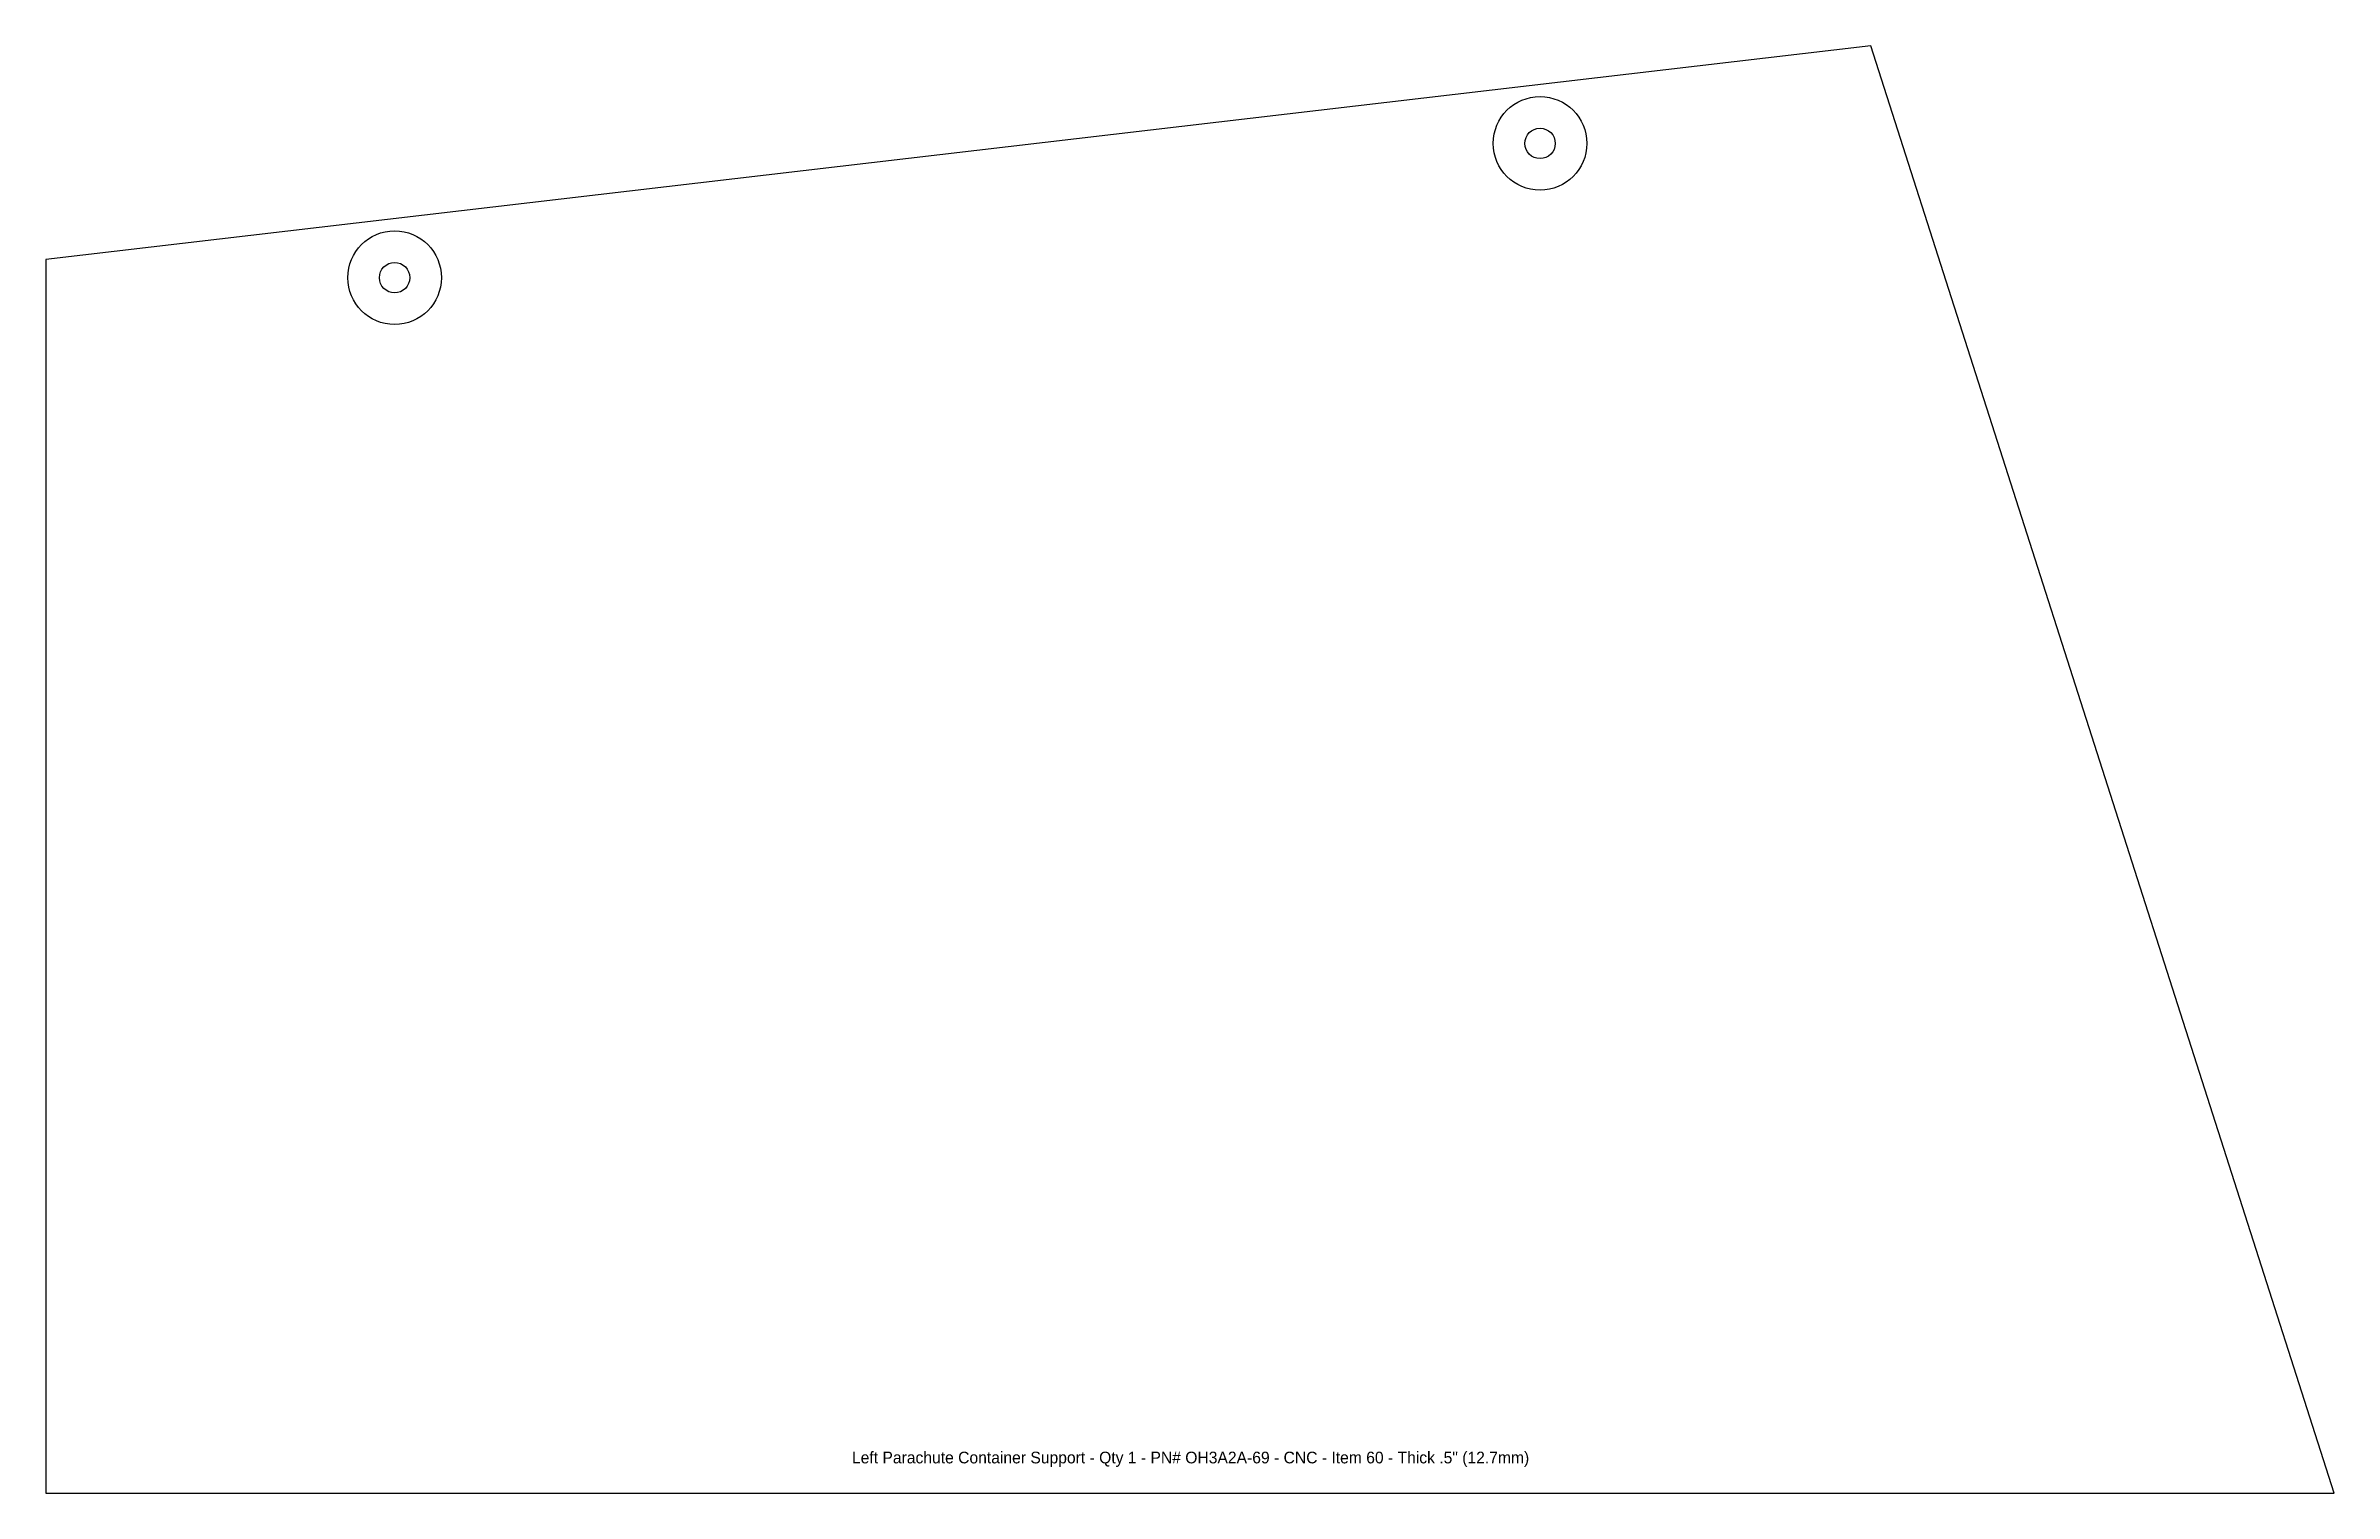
# Model space of a CAD drawing. Extents: x 1.24 to 11.01, y 1.52 to 7.71.
import ezdxf

# ---------------------------------------------------------------- set-up
doc = ezdxf.new("R2010")
doc.units = 0
doc.header["$MEASUREMENT"] = 0
doc.layers.get('0').update_dxf_attribs({"linetype": 'CONTINUOUS'})
doc.layers.add('Info', color=4, linetype='CONTINUOUS')
doc.styles.add('Annotative', font='txt')

msp = doc.modelspace()

# ---------------------------------------------------------------- linework, layer by layer
at = {"color": 7, "linetype": 'Continuous'}
msp.add_lwpolyline([(1.24, 6.7944), (1.24, 1.5242), (11.0137, 1.5242), (9.034, 7.7083)], close=True, dxfattribs=at)
for centre in [(7.6219, 7.291), (2.7298, 6.7174)]:
    msp.add_circle(centre, 0.2, dxfattribs=at)
for centre in [(7.6219, 7.291), (2.7298, 6.7174)]:
    msp.add_circle(centre, 0.065)

# ---------------------------------------------------------------- texts
at = {"layer": 'Info', "insert": (6.1294, 1.7018), "char_height": 0.05, "attachment_point": 2, "style": 'Annotative'}
msp.add_mtext_dynamic_manual_height_columns('Left Parachute Container Support - Qty 1 - PN# OH3A2A-69 - CNC - Item 60 - Thick .5" (12.7mm)  ', width=4.535454, gutter_width=0, heights=[0.0166], dxfattribs=at)

doc.saveas('drawing.dxf')
